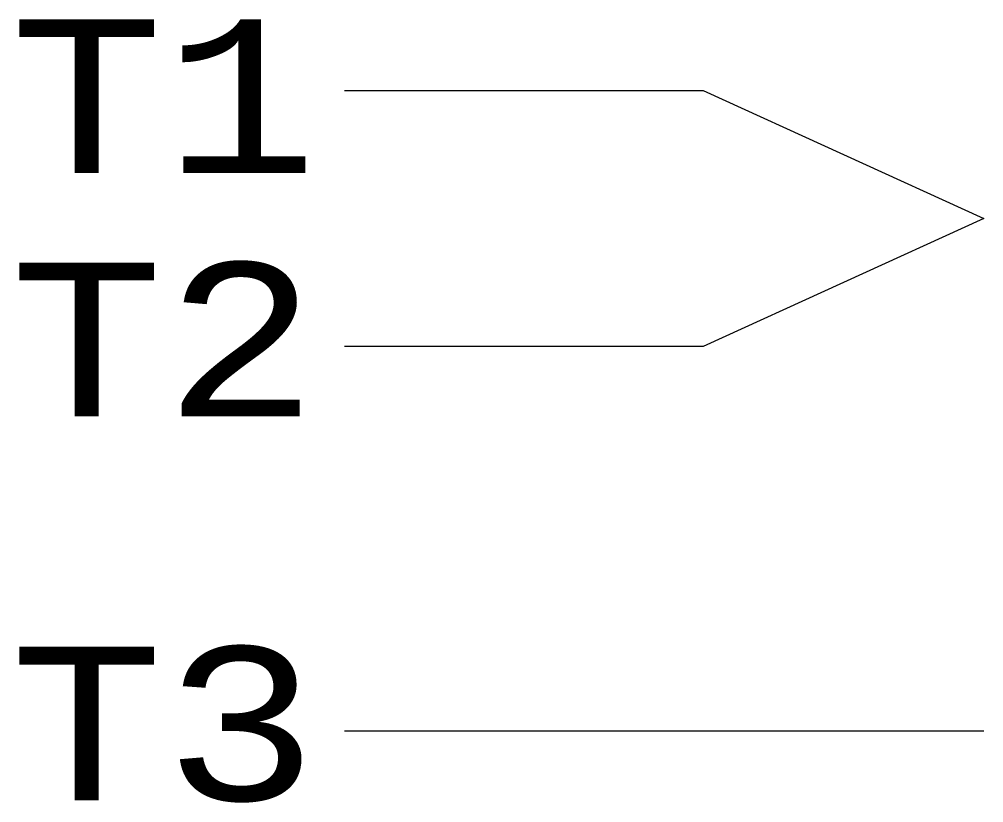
# Model space of a CAD drawing. Header units: millimetres. Extents: x 340.54 to 349.95, y 171.7 to 179.34.
import ezdxf
from ezdxf.enums import TextEntityAlignment as Align

# ---------------------------------------------------------------- set-up
doc = ezdxf.new("R2010")
doc.units = ezdxf.units.MM
doc.styles.add('Courier', font='COUR.TTF', dxfattribs={"height": 1.5})

msp = doc.modelspace()

# ---------------------------------------------------------------- linework, layer by layer
at = {"color": 1}
msp.add_line((343.7101, 172.3989), (349.9497, 172.3989), dxfattribs=at)
msp.add_lwpolyline([(343.7101, 178.6489), (347.2101, 178.6489), (349.9497, 177.3989), (347.2101, 176.1489), (343.7101, 176.1489)], dxfattribs=at)

# ---------------------------------------------------------------- texts
at = {"color": 7, "style": 'Courier'}
for tag, p in [('T1', (343.4497, 178.5942)), ('T2', (343.4497, 176.2189)), ('T3', (343.4497, 172.4689))]:
    msp.add_attdef(tag, text='', height=1.5, dxfattribs=at).set_placement(p, align=Align.MIDDLE_RIGHT)

doc.saveas('drawing.dxf')
